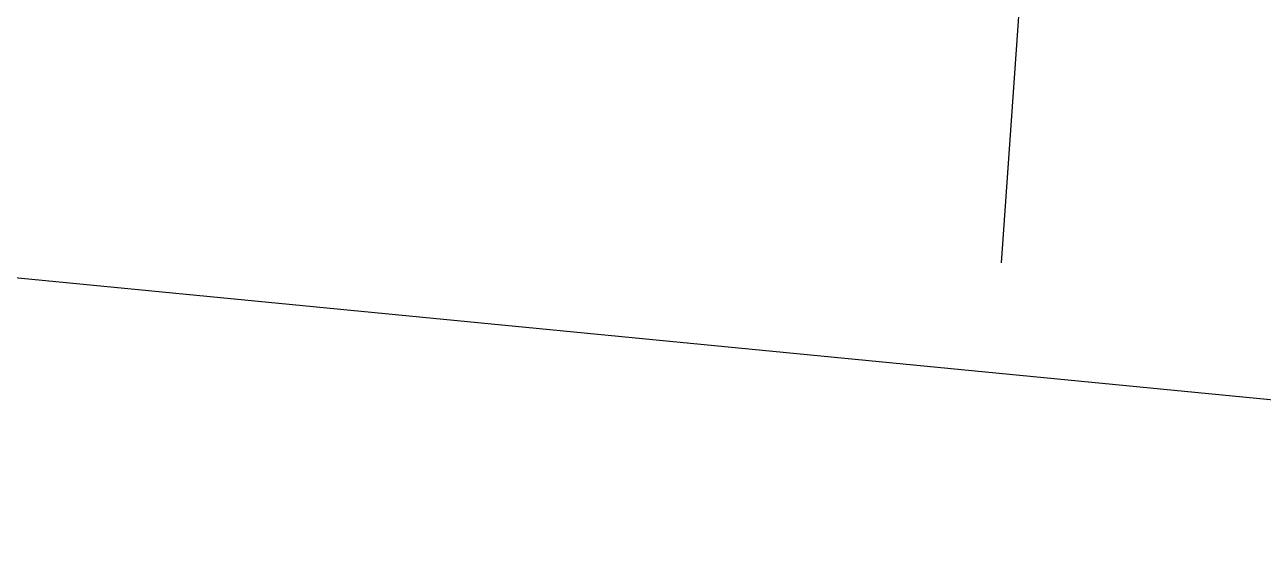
# Model space of a CAD drawing. Extents: x 39751 to 116307, y -36149 to -14965.
# Drawn here: x 44921.1 to 45112.8, y -34268.5 to -34187.3 of the extents above; entities that cross this region are included whole.
import ezdxf

# ---------------------------------------------------------------- set-up
doc = ezdxf.new("R2010")
doc.units = 0
doc.header["$LTSCALE"] = 1500
doc.linetypes.add('PHANTOM', pattern=[0.95, 0.76, -0.05, 0.02, -0.05, 0.02, -0.05])
doc.layers.add('confine8', color=1, linetype='PHANTOM')
doc.layers.add('confinea', color=3, linetype='Continuous')
doc.styles.get("Standard").update_dxf_attribs({"font": 'gbenor.shx', "width": 0.9, "bigfont": 'gbcbig.shx'})
doc.dimstyles.get("Standard").update_dxf_attribs({"dimtxt": 3.5, "dimasz": 3, "dimexe": 1, "dimexo": 0, "dimgap": 1, "dimtad": 1, "dimdec": 0, "dimdsep": 46, "dimtxsty": 'Standard', "dimblk": 'CLOSED', "dimcen": 0, "dimadec": 0, "dimazin": 2, "dimtfac": 1, "dimtdec": 0, "dimtofl": 0, "dimtmove": 2, "dimatfit": 3, "dimldrblk": 'NONE', "dimfxl": 0.18, "dimtolj": 1, "dimtzin": 0, "dimarcsym": 0})

msp = doc.modelspace()

# ---------------------------------------------------------------- linework, layer by layer
at = {"layer": 'confine8'}
msp.add_line((45255.67, -34259.02), (43555.67, -34094.02), dxfattribs=at)
at = {"layer": 'confinea'}
msp.add_line((45075.24, -34182), (45072.26, -34224.1), dxfattribs=at)

# ---------------------------------------------------------------- leaders
at = {"layer": 'confinea', "annotation_type": 0, "has_hookline": 1, "hookline_direction": 0}
for points, text_width in [([(45607.94, -33655.63), (44625.94, -35238.56), (45505.34, -35238.56)], 3662.87), ([(44975.89, -33701.69), (43802.02, -35939.5), (44732.85, -35934.81)], 4073.82)]:
    msp.add_leader(points, dimstyle='Standard', override={"dimscale": 50, "dimgap": 1, "dimtad": 0, "dimldrblk": 'DotBlank', "dimarcsym": 1}, dxfattribs=dict(at, text_width=text_width))

doc.saveas('drawing.dxf')
